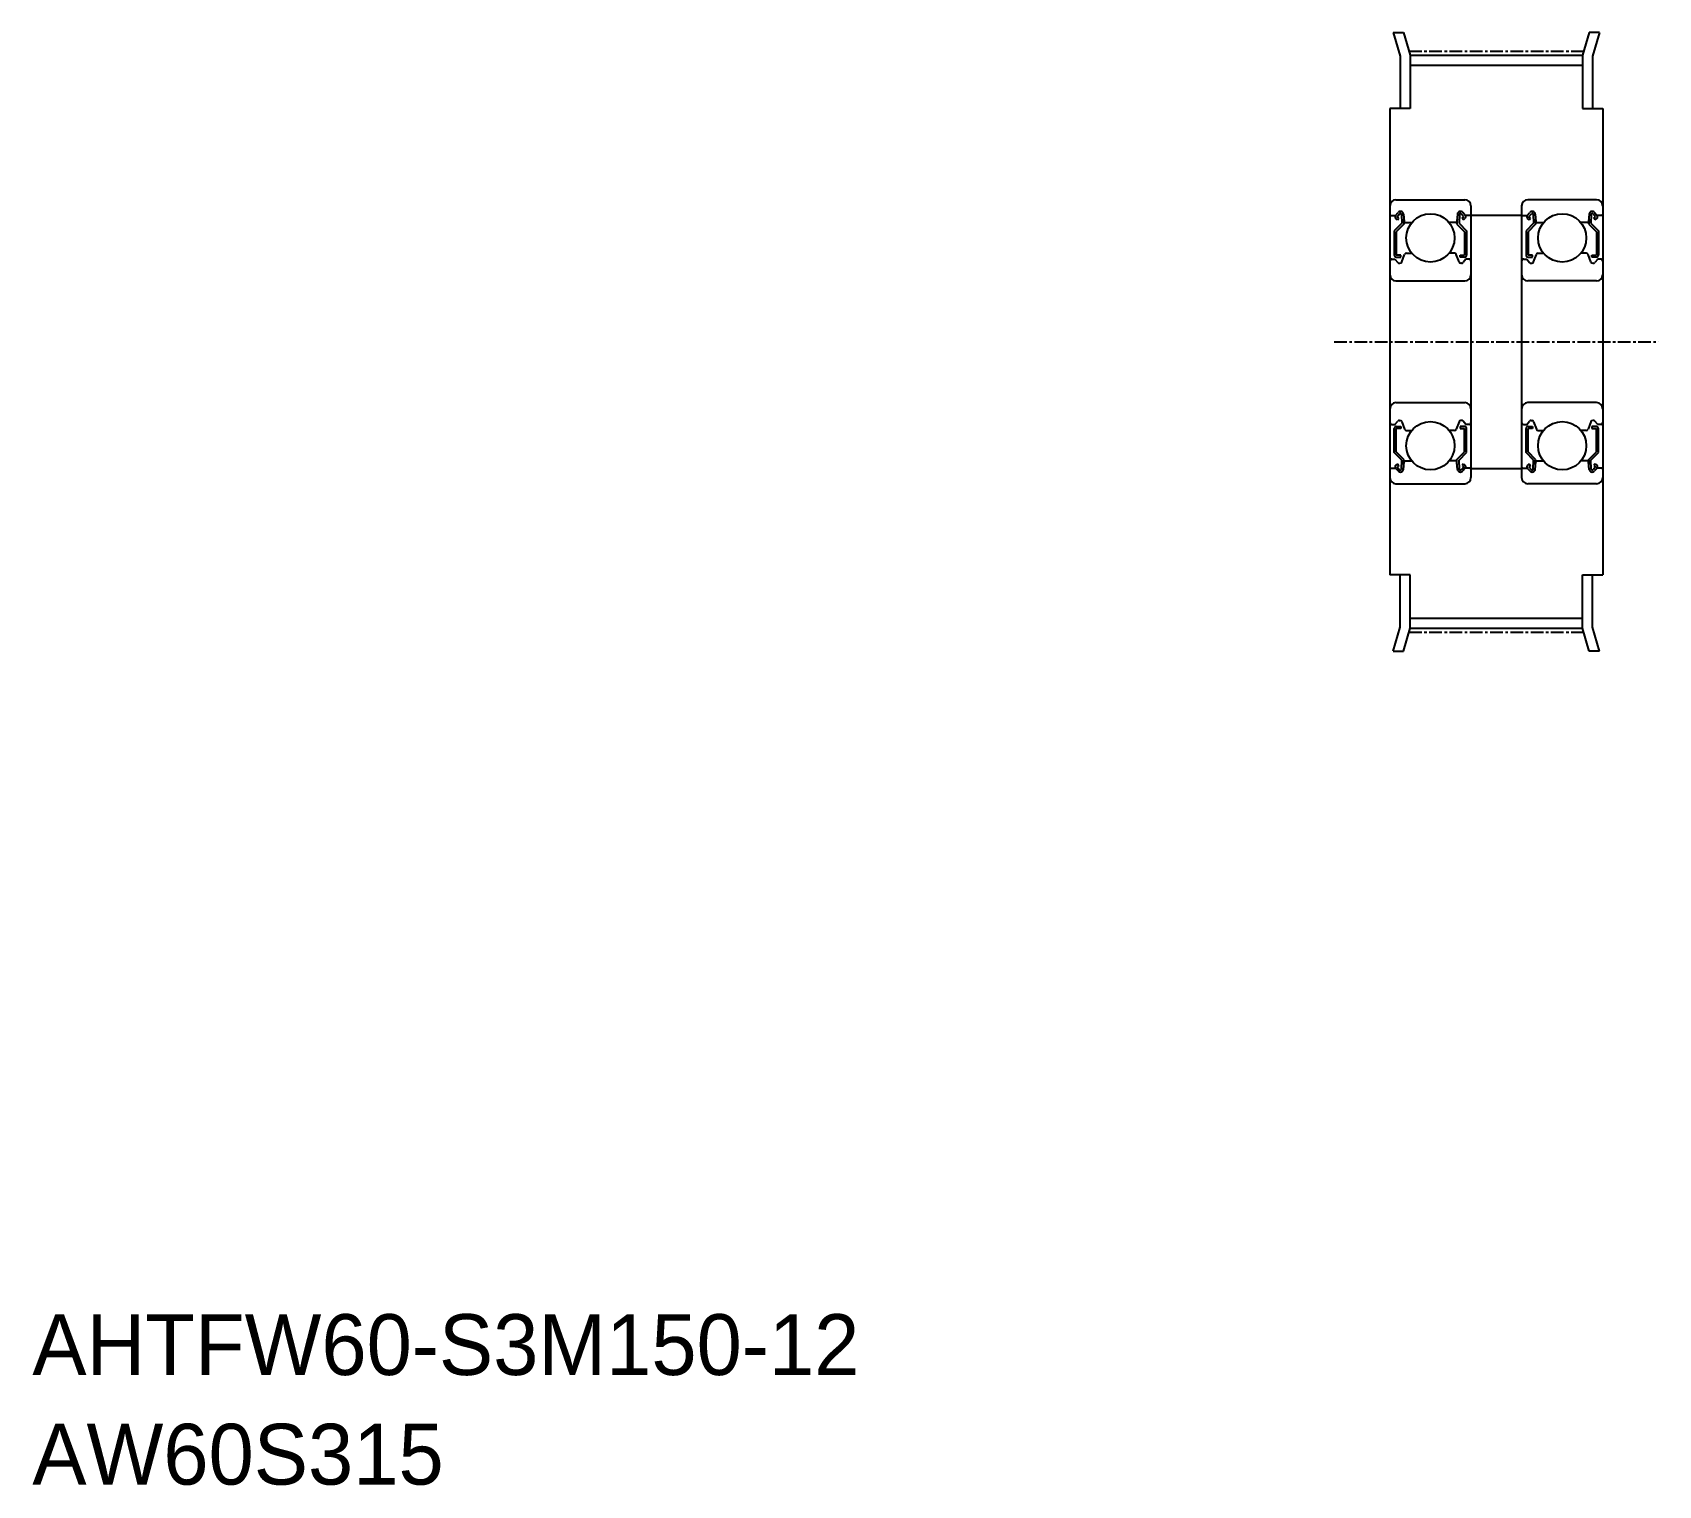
# Model space of a CAD drawing. Extents: x -286 to -126, y -61 to 82.
import ezdxf

# ---------------------------------------------------------------- set-up
doc = ezdxf.new("R2010")
doc.units = 0
doc.linetypes.add('CENTER', pattern=[2, 1.25, -0.25, 0.25, -0.25])
doc.layers.get('0').update_dxf_attribs({"linetype": 'CONTINUOUS'})
doc.layers.add('CENTER', color=1, linetype='CENTER')

msp = doc.modelspace()

# ---------------------------------------------------------------- linework, layer by layer
for p, q in [((-151.74, 82.41), (-151.05, 80.07)), ((-151.74, 82.41), (-150.71, 82.41)), ((-150.71, 82.41), (-150.05, 80.18)), ((-132.39, 82.41), (-133.05, 80.18)), ((-131.37, 82.41), (-132.39, 82.41)), ((-131.37, 82.41), (-132.05, 80.07)), ((-151.05, 80.07), (-151.05, 74.91)), ((-150.05, 80.18), (-150.05, 74.91)), ((-150.05, 80.18), (-133.05, 80.18)), ((-150.05, 79.18), (-133.05, 79.18)), ((-133.05, 80.18), (-133.05, 74.91)), ((-132.05, 80.07), (-132.05, 74.91)), ((-150.05, 74.91), (-152.05, 74.91)), ((-152.05, 74.91), (-152.05, 28.91)), ((-133.05, 74.91), (-131.05, 74.91)), ((-131.05, 74.91), (-131.05, 28.91)), ((-151.45, 65.91), (-144.65, 65.91)), ((-131.65, 65.91), (-138.45, 65.91)), ((-152.05, 65.31), (-152.05, 38.51)), ((-151.95, 64.36), (-151.49, 64.36)), ((-151.49, 64.36), (-151.24, 64.66)), ((-151.34, 64.23), (-151.09, 64.53)), ((-151.18, 64.11), (-151.34, 64.23)), ((-150.91, 64.47), (-150.87, 63.6)), ((-150.71, 64.49), (-150.65, 63.76)), ((-145.39, 64.49), (-145.45, 63.76)), ((-145.19, 64.47), (-145.23, 63.6)), ((-144.76, 64.23), (-145.01, 64.53)), ((-144.92, 64.11), (-144.76, 64.23)), ((-144.61, 64.36), (-144.86, 64.66)), ((-144.15, 64.36), (-144.61, 64.36)), ((-144.05, 65.31), (-144.05, 38.51)), ((-139.05, 65.31), (-139.05, 38.51)), ((-138.95, 64.36), (-138.49, 64.36)), ((-138.49, 64.36), (-138.24, 64.66)), ((-138.34, 64.23), (-138.09, 64.53)), ((-138.18, 64.11), (-138.34, 64.23)), ((-137.91, 64.47), (-137.87, 63.6)), ((-137.71, 64.49), (-137.65, 63.76)), ((-132.39, 64.49), (-132.45, 63.76)), ((-132.19, 64.47), (-132.23, 63.6)), ((-131.76, 64.23), (-132.01, 64.53)), ((-131.92, 64.11), (-131.76, 64.23)), ((-131.61, 64.36), (-131.86, 64.66)), ((-131.15, 64.36), (-131.61, 64.36)), ((-131.05, 65.31), (-131.05, 38.51)), ((-150.87, 63.6), (-151.62, 62.85)), ((-151.62, 62.85), (-151.62, 60.46)), ((-151.31, 63.95), (-151.47, 64.08)), ((-150.67, 63.51), (-151.42, 62.76)), ((-151.42, 62.76), (-151.42, 60.46)), ((-151.31, 63.95), (-151.18, 64.11)), ((-150.67, 63.98), (-150.67, 63.51)), ((-150.55, 63.66), (-149.9, 63.66)), ((-145.55, 63.66), (-146.2, 63.66)), ((-145.43, 63.98), (-145.43, 63.51)), ((-145.43, 63.51), (-144.68, 62.76)), ((-145.23, 63.6), (-144.48, 62.85)), ((-144.79, 63.95), (-144.92, 64.11)), ((-144.79, 63.95), (-144.64, 64.08)), ((-144.68, 62.76), (-144.68, 60.46)), ((-144.48, 62.85), (-144.48, 60.46)), ((-137.87, 63.6), (-138.62, 62.85)), ((-138.62, 62.85), (-138.62, 60.46)), ((-138.31, 63.95), (-138.47, 64.08)), ((-137.67, 63.51), (-138.42, 62.76)), ((-138.42, 62.76), (-138.42, 60.46)), ((-138.31, 63.95), (-138.18, 64.11)), ((-137.67, 63.98), (-137.67, 63.51)), ((-137.55, 63.66), (-136.9, 63.66)), ((-132.55, 63.66), (-133.2, 63.66)), ((-132.43, 63.98), (-132.43, 63.51)), ((-132.43, 63.51), (-131.68, 62.76)), ((-132.23, 63.6), (-131.48, 62.85)), ((-131.79, 63.95), (-131.92, 64.11)), ((-131.79, 63.95), (-131.64, 64.08)), ((-131.68, 62.76), (-131.68, 60.46)), ((-131.48, 62.85), (-131.48, 60.46)), ((-151.85, 60.06), (-151.55, 60.06)), ((-151.55, 60.06), (-151.27, 59.74)), ((-150.97, 60.46), (-151.42, 60.46)), ((-151.42, 60.26), (-150.97, 60.26)), ((-151.12, 59.66), (-151.06, 59.66)), ((-150.97, 60.26), (-150.97, 60.46)), ((-150.87, 59.8), (-150.6, 60.53)), ((-150.41, 60.66), (-149.9, 60.66)), ((-145.69, 60.66), (-146.2, 60.66)), ((-145.23, 59.8), (-145.5, 60.53)), ((-145.13, 60.26), (-145.13, 60.46)), ((-145.13, 60.46), (-144.68, 60.46)), ((-144.68, 60.26), (-145.13, 60.26)), ((-144.98, 59.66), (-145.04, 59.66)), ((-144.55, 60.06), (-144.83, 59.74)), ((-144.25, 60.06), (-144.55, 60.06)), ((-138.85, 60.06), (-138.55, 60.06)), ((-138.55, 60.06), (-138.27, 59.74)), ((-137.97, 60.46), (-138.42, 60.46)), ((-138.42, 60.26), (-137.97, 60.26)), ((-138.12, 59.66), (-138.06, 59.66)), ((-137.97, 60.26), (-137.97, 60.46)), ((-137.87, 59.8), (-137.6, 60.53)), ((-137.41, 60.66), (-136.9, 60.66)), ((-132.69, 60.66), (-133.2, 60.66)), ((-132.23, 59.8), (-132.5, 60.53)), ((-132.13, 60.26), (-132.13, 60.46)), ((-132.13, 60.46), (-131.68, 60.46)), ((-131.68, 60.26), (-132.13, 60.26)), ((-131.98, 59.66), (-132.04, 59.66)), ((-131.55, 60.06), (-131.83, 59.74)), ((-131.25, 60.06), (-131.55, 60.06)), ((-151.45, 57.91), (-144.65, 57.91)), ((-131.65, 57.91), (-138.45, 57.91)), ((-151.45, 45.91), (-144.65, 45.91)), ((-131.65, 45.91), (-138.45, 45.91)), ((-151.85, 43.76), (-151.55, 43.76)), ((-151.62, 40.98), (-151.62, 43.36)), ((-151.55, 43.76), (-151.27, 44.09)), ((-151.42, 43.56), (-150.97, 43.56)), ((-151.42, 41.06), (-151.42, 43.36)), ((-150.97, 43.36), (-151.42, 43.36)), ((-151.12, 44.16), (-151.06, 44.16)), ((-150.97, 43.56), (-150.97, 43.36)), ((-150.87, 44.03), (-150.6, 43.3)), ((-145.23, 44.03), (-145.5, 43.3)), ((-144.68, 43.56), (-145.13, 43.56)), ((-145.13, 43.56), (-145.13, 43.36)), ((-145.13, 43.36), (-144.68, 43.36)), ((-144.98, 44.16), (-145.04, 44.16)), ((-144.55, 43.76), (-144.83, 44.09)), ((-144.68, 41.06), (-144.68, 43.36)), ((-144.25, 43.76), (-144.55, 43.76)), ((-144.48, 40.98), (-144.48, 43.36)), ((-138.85, 43.76), (-138.55, 43.76)), ((-138.62, 40.98), (-138.62, 43.36)), ((-138.55, 43.76), (-138.27, 44.09)), ((-138.42, 43.56), (-137.97, 43.56)), ((-138.42, 41.06), (-138.42, 43.36)), ((-137.97, 43.36), (-138.42, 43.36)), ((-138.12, 44.16), (-138.06, 44.16)), ((-137.97, 43.56), (-137.97, 43.36)), ((-137.87, 44.03), (-137.6, 43.3)), ((-132.23, 44.03), (-132.5, 43.3)), ((-132.13, 43.56), (-132.13, 43.36)), ((-131.68, 43.56), (-132.13, 43.56)), ((-132.13, 43.36), (-131.68, 43.36)), ((-131.98, 44.16), (-132.04, 44.16)), ((-131.55, 43.76), (-131.83, 44.09)), ((-131.68, 41.06), (-131.68, 43.36)), ((-131.25, 43.76), (-131.55, 43.76)), ((-131.48, 40.98), (-131.48, 43.36)), ((-150.41, 43.16), (-149.9, 43.16)), ((-150.28, 43.16), (-150.28, 43.16)), ((-150.16, 43.16), (-150.16, 43.16)), ((-145.69, 43.16), (-146.2, 43.16)), ((-137.41, 43.16), (-136.9, 43.16)), ((-132.69, 43.16), (-133.2, 43.16)), ((-132.94, 43.16), (-132.94, 43.16)), ((-132.82, 43.16), (-132.82, 43.16)), ((-150.87, 40.23), (-151.62, 40.98)), ((-150.67, 40.31), (-151.42, 41.06)), ((-150.91, 39.35), (-150.87, 40.23)), ((-150.67, 39.84), (-150.67, 40.31)), ((-150.55, 40.16), (-149.9, 40.16)), ((-145.55, 40.16), (-146.2, 40.16)), ((-145.43, 40.31), (-144.68, 41.06)), ((-145.43, 39.84), (-145.43, 40.31)), ((-145.23, 40.23), (-144.48, 40.98)), ((-145.19, 39.35), (-145.23, 40.23)), ((-137.87, 40.23), (-138.62, 40.98)), ((-137.67, 40.31), (-138.42, 41.06)), ((-137.91, 39.35), (-137.87, 40.23)), ((-137.67, 39.84), (-137.67, 40.31)), ((-137.55, 40.16), (-136.9, 40.16)), ((-132.55, 40.16), (-133.2, 40.16)), ((-132.43, 40.31), (-131.68, 41.06)), ((-132.43, 39.84), (-132.43, 40.31)), ((-132.23, 40.23), (-131.48, 40.98)), ((-132.19, 39.35), (-132.23, 40.23)), ((-151.95, 39.46), (-151.49, 39.46)), ((-151.49, 39.46), (-151.24, 39.17)), ((-151.31, 39.87), (-151.47, 39.75)), ((-151.18, 39.72), (-151.34, 39.59)), ((-151.34, 39.59), (-151.09, 39.29)), ((-151.31, 39.87), (-151.18, 39.72)), ((-150.71, 39.33), (-150.65, 40.07)), ((-145.39, 39.33), (-145.45, 40.07)), ((-144.76, 39.59), (-145.01, 39.29)), ((-144.79, 39.87), (-144.92, 39.72)), ((-144.92, 39.72), (-144.76, 39.59)), ((-144.61, 39.46), (-144.86, 39.17)), ((-144.79, 39.87), (-144.64, 39.75)), ((-144.15, 39.46), (-144.61, 39.46)), ((-138.95, 39.46), (-138.49, 39.46)), ((-138.49, 39.46), (-138.24, 39.17)), ((-138.31, 39.87), (-138.47, 39.75)), ((-138.18, 39.72), (-138.34, 39.59)), ((-138.34, 39.59), (-138.09, 39.29)), ((-138.31, 39.87), (-138.18, 39.72)), ((-137.71, 39.33), (-137.65, 40.07)), ((-132.39, 39.33), (-132.45, 40.07)), ((-131.76, 39.59), (-132.01, 39.29)), ((-131.79, 39.87), (-131.92, 39.72)), ((-131.92, 39.72), (-131.76, 39.59)), ((-131.61, 39.46), (-131.86, 39.17)), ((-131.79, 39.87), (-131.64, 39.75)), ((-131.15, 39.46), (-131.61, 39.46)), ((-151.45, 37.91), (-144.65, 37.91)), ((-131.65, 37.91), (-138.45, 37.91)), ((-150.05, 28.91), (-152.05, 28.91)), ((-151.05, 23.76), (-151.05, 28.91)), ((-150.05, 23.65), (-150.05, 28.91)), ((-133.05, 23.65), (-133.05, 28.91)), ((-133.05, 28.91), (-131.05, 28.91)), ((-132.05, 23.76), (-132.05, 28.91)), ((-150.05, 24.64), (-133.05, 24.64)), ((-151.74, 21.41), (-151.05, 23.76)), ((-150.71, 21.41), (-150.05, 23.65)), ((-150.05, 23.65), (-133.05, 23.65)), ((-132.39, 21.41), (-133.05, 23.65)), ((-131.37, 21.41), (-132.05, 23.76)), ((-151.74, 21.41), (-150.71, 21.41)), ((-131.37, 21.41), (-132.39, 21.41))]:
    msp.add_line(p, q)
at = {"color": 7, "linetype": 'CONTINUOUS'}
for p, q in [((-144.05, 64.41), (-139.05, 64.41)), ((-144.05, 39.41), (-139.05, 39.41))]:
    msp.add_line(p, q, dxfattribs=at)
for centre in [(-148.05, 62.16), (-135.05, 62.16), (-148.05, 41.66), (-135.05, 41.66)]:
    msp.add_circle(centre, 2.38)
for centre, radius, start, end in [((-151.45, 65.31), 0.6, 90, 180), ((-144.65, 65.31), 0.6, 0, 90), ((-138.45, 65.31), 0.6, 90, 180), ((-131.65, 65.31), 0.6, 0, 90), ((-151.95, 64.46), 0.1, 180, 270), ((-151.34, 64.24), 0.2, 140.002, 230.0863), ((-151.01, 64.47), 0.3, 4.9968, 140.002), ((-151.01, 64.47), 0.1, 2.8198, 140.0022), ((-145.09, 64.47), 0.3, 39.998, 175.0032), ((-145.09, 64.47), 0.1, 39.9978, 177.1802), ((-144.76, 64.24), 0.2, 309.9137, 39.998), ((-144.15, 64.46), 0.1, 270, 0), ((-138.95, 64.46), 0.1, 180, 270), ((-138.34, 64.24), 0.2, 140.002, 230.0863), ((-138.01, 64.47), 0.3, 4.9968, 140.002), ((-138.01, 64.47), 0.1, 2.8198, 140.0022), ((-132.09, 64.47), 0.3, 39.998, 175.0032), ((-132.09, 64.47), 0.1, 39.9978, 177.1802), ((-131.76, 64.24), 0.2, 309.9137, 39.998), ((-131.15, 64.46), 0.1, 270, 0), ((-150.55, 63.76), 0.1, 184.9968, 269.9991), ((-145.55, 63.76), 0.1, 270.0009, 355.0032), ((-137.55, 63.76), 0.1, 184.9968, 269.9991), ((-132.55, 63.76), 0.1, 270.0009, 355.0032), ((-151.85, 59.86), 0.2, 90, 180), ((-151.42, 60.46), 0.2, 180, 270), ((-151.12, 59.86), 0.2, 219.9952, 270), ((-151.06, 59.86), 0.2, 270, 339.9916), ((-150.41, 60.46), 0.2, 90, 159.9916), ((-145.69, 60.46), 0.2, 20.0084, 90), ((-145.04, 59.86), 0.2, 200.0084, 270), ((-144.98, 59.86), 0.2, 270, 320.0048), ((-144.68, 60.46), 0.2, 270, 0), ((-144.25, 59.86), 0.2, 0, 90), ((-138.85, 59.86), 0.2, 90, 180), ((-138.42, 60.46), 0.2, 180, 270), ((-138.12, 59.86), 0.2, 219.9952, 270), ((-138.06, 59.86), 0.2, 270, 339.9916), ((-137.41, 60.46), 0.2, 90, 159.9916), ((-132.69, 60.46), 0.2, 20.0084, 90), ((-132.04, 59.86), 0.2, 200.0084, 270), ((-131.98, 59.86), 0.2, 270, 320.0048), ((-131.68, 60.46), 0.2, 270, 0), ((-131.25, 59.86), 0.2, 0, 90), ((-151.45, 58.51), 0.6, 180, 270), ((-144.65, 58.51), 0.6, 270, 0), ((-138.45, 58.51), 0.6, 180, 270), ((-131.65, 58.51), 0.6, 270, 0), ((-151.45, 45.31), 0.6, 90, 180), ((-144.65, 45.31), 0.6, 0, 90), ((-138.45, 45.31), 0.6, 90, 180), ((-131.65, 45.31), 0.6, 0, 90), ((-151.85, 43.96), 0.2, 180, 270), ((-151.42, 43.36), 0.2, 90, 180), ((-151.12, 43.96), 0.2, 90, 140.0048), ((-151.06, 43.96), 0.2, 20.0084, 90), ((-145.04, 43.96), 0.2, 90, 159.9916), ((-144.98, 43.96), 0.2, 39.9952, 90), ((-144.68, 43.36), 0.2, 0, 90), ((-144.25, 43.96), 0.2, 270, 0), ((-138.85, 43.96), 0.2, 180, 270), ((-138.42, 43.36), 0.2, 90, 180), ((-138.12, 43.96), 0.2, 90, 140.0048), ((-138.06, 43.96), 0.2, 20.0084, 90), ((-132.04, 43.96), 0.2, 90, 159.9916), ((-131.98, 43.96), 0.2, 39.9952, 90), ((-131.68, 43.36), 0.2, 0, 90), ((-131.25, 43.96), 0.2, 270, 0), ((-150.41, 43.36), 0.2, 200.0084, 270), ((-145.69, 43.36), 0.2, 270, 339.9916), ((-137.41, 43.36), 0.2, 200.0084, 270), ((-132.69, 43.36), 0.2, 270, 339.9916), ((-150.55, 40.06), 0.1, 90.0009, 175.0032), ((-145.55, 40.06), 0.1, 4.9968, 89.9991), ((-137.55, 40.06), 0.1, 90.0009, 175.0032), ((-132.55, 40.06), 0.1, 4.9968, 89.9991), ((-151.95, 39.36), 0.1, 90, 180), ((-151.45, 38.51), 0.6, 180, 270), ((-151.34, 39.59), 0.2, 129.9137, 219.998), ((-151.01, 39.36), 0.3, 219.998, 355.0032), ((-151.01, 39.36), 0.1, 219.9978, 357.1802), ((-145.09, 39.36), 0.3, 184.9968, 320.002), ((-145.09, 39.36), 0.1, 182.8198, 320.0022), ((-144.65, 38.51), 0.6, 270, 0), ((-144.76, 39.59), 0.2, 320.002, 50.0863), ((-144.15, 39.36), 0.1, 0, 90), ((-138.95, 39.36), 0.1, 90, 180), ((-138.45, 38.51), 0.6, 180, 270), ((-138.34, 39.59), 0.2, 129.9137, 219.998), ((-138.01, 39.36), 0.3, 219.998, 355.0032), ((-138.01, 39.36), 0.1, 219.9978, 357.1802), ((-132.09, 39.36), 0.3, 184.9968, 320.002), ((-132.09, 39.36), 0.1, 182.8198, 320.0022), ((-131.65, 38.51), 0.6, 270, 0), ((-131.76, 39.59), 0.2, 320.002, 50.0863), ((-131.15, 39.36), 0.1, 0, 90)]:
    msp.add_arc(centre, radius, start, end)
at = {"layer": 'CENTER', "color": 1, "linetype": 'CENTER'}
for p, q in [((-150.16, 80.56), (-132.94, 80.56)), ((-157.55, 51.91), (-125.55, 51.91)), ((-150.16, 23.26), (-132.94, 23.26))]:
    msp.add_line(p, q, dxfattribs=at)

# ---------------------------------------------------------------- texts
at = {"color": 7, "linetype": 'CONTINUOUS'}
for s, p in [('AHTFW60-S3M150-12', (-285.99, -50)), ('AW60S315', (-285.99, -60.81))]:
    msp.add_text(s, height=6, dxfattribs=at).set_placement(p)

doc.saveas('drawing.dxf')
